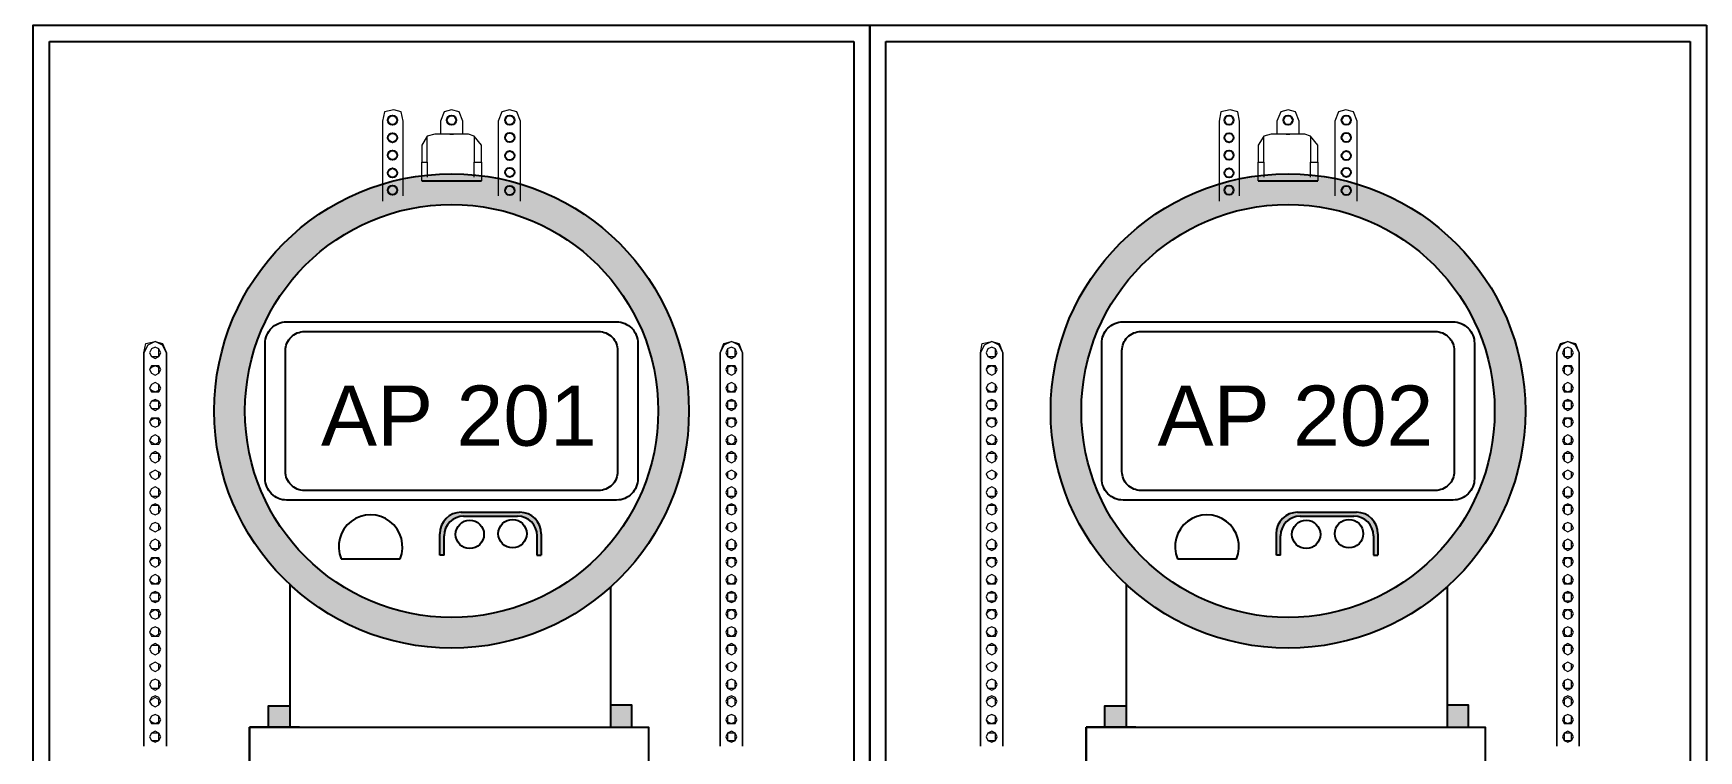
# Model space of a CAD drawing. Header units: millimetres. Extents: x 2991 to 3503, y 2795 to 2987.
# Drawn here: x 3307.2 to 3321.03, y 2827.34 to 2833.31 of the extents above; entities that cross this region are included whole.
import ezdxf

# ---------------------------------------------------------------- set-up
doc = ezdxf.new("R2010")
doc.units = ezdxf.units.MM
doc.layers.add('Pranchas', color=3, linetype='Continuous')
doc.styles.get("Standard").update_dxf_attribs({"font": ''})
doc.styles.get('Standard').set_extended_font_data('Arial')

msp = doc.modelspace()

# ---------------------------------------------------------------- hatches: boundary and pattern name
h = msp.add_hatch(color=256)
h.dxf.hatch_style = 1
h.paths.add_polyline_path([(3309.33, 2827.716), (3309.153, 2827.716), (3309.153, 2827.538), (3309.33, 2827.538)])
h.paths.add_polyline_path([(3312.172, 2827.722), (3311.994, 2827.722), (3311.994, 2827.538), (3312.172, 2827.538)])
h.paths.add_polyline_path([(3312.644, 2830.167, 1), (3308.703, 2830.167, 1)])
h.paths.add_polyline_path([(3308.958, 2830.167, -1), (3312.39, 2830.167, -1)], flags=16)
h.paths.add_polyline_path([(3312.221, 2829.603, -0.414214), (3312.044, 2829.426), (3309.303, 2829.426, -0.414214), (3309.126, 2829.603), (3309.126, 2830.73, -0.414214), (3309.303, 2830.908), (3312.044, 2830.908, -0.414214), (3312.221, 2830.73)], flags=0)
h.paths.add_polyline_path([(3312.053, 2829.664, -0.414214), (3311.895, 2829.506), (3309.453, 2829.506, -0.414214), (3309.294, 2829.664), (3309.294, 2830.669, -0.414214), (3309.453, 2830.827), (3311.895, 2830.827, -0.414214), (3312.053, 2830.669)], flags=0)
h.paths.add_polyline_path([(3311.298, 2829.147, -1), (3311.061, 2829.147, -1)], flags=0)
h.paths.add_polyline_path([(3310.943, 2829.141, -1), (3310.706, 2829.141, -1)], flags=0)
h.paths.add_polyline_path([(3310.246, 2828.938), (3309.756, 2828.938, -1.494135)], flags=0)
h = msp.add_hatch(color=256)
h.dxf.hatch_style = 1
h.paths.add_polyline_path([(3316.277, 2827.716), (3316.1, 2827.716), (3316.1, 2827.538), (3316.277, 2827.538)])
h.paths.add_polyline_path([(3319.119, 2827.722), (3318.941, 2827.722), (3318.941, 2827.538), (3319.119, 2827.538)])
h.paths.add_polyline_path([(3319.591, 2830.167, 1), (3315.65, 2830.167, 1)])
h.paths.add_polyline_path([(3315.905, 2830.167, -1), (3319.336, 2830.167, -1)], flags=16)
h.paths.add_polyline_path([(3319.168, 2829.603, -0.414214), (3318.991, 2829.426), (3316.25, 2829.426, -0.414214), (3316.073, 2829.603), (3316.073, 2830.73, -0.414214), (3316.25, 2830.908), (3318.991, 2830.908, -0.414214), (3319.168, 2830.73)], flags=0)
h.paths.add_polyline_path([(3319, 2829.664, -0.414214), (3318.842, 2829.506), (3316.399, 2829.506, -0.414214), (3316.241, 2829.664), (3316.241, 2830.669, -0.414214), (3316.399, 2830.827), (3318.842, 2830.827, -0.414214), (3319, 2830.669)], flags=0)
h.paths.add_polyline_path([(3318.245, 2829.147, -1), (3318.008, 2829.147, -1)], flags=0)
h.paths.add_polyline_path([(3317.89, 2829.141, -1), (3317.653, 2829.141, -1)], flags=0)
h.paths.add_polyline_path([(3317.193, 2828.938), (3316.702, 2828.938, -1.494135)], flags=0)
h = msp.add_hatch(color=256)
h.dxf.hatch_style = 1
h.paths.add_polyline_path([(3311.418, 2829.147, 0.414214), (3311.241, 2829.325), (3310.754, 2829.325, 0.414214), (3310.576, 2829.147), (3310.576, 2828.969), (3310.611, 2828.969), (3310.611, 2829.129, -0.414214), (3310.774, 2829.292), (3311.221, 2829.292, -0.414214), (3311.383, 2829.129), (3311.383, 2828.969), (3311.418, 2828.969)])
h = msp.add_hatch(color=256)
h.dxf.hatch_style = 1
h.paths.add_polyline_path([(3318.365, 2829.147, 0.414214), (3318.188, 2829.325), (3317.7, 2829.325, 0.414214), (3317.523, 2829.147), (3317.523, 2828.969), (3317.558, 2828.969), (3317.558, 2829.129, -0.414214), (3317.721, 2829.292), (3318.167, 2829.292, -0.414214), (3318.33, 2829.129), (3318.33, 2828.969), (3318.365, 2828.969)])

# ---------------------------------------------------------------- linework, layer by layer
for p, q in [((3307.334, 2819.613), (3307.334, 2833.239)), ((3307.334, 2833.239), (3310.674, 2833.239)), ((3310.674, 2833.239), (3314.013, 2833.239)), ((3314.013, 2833.239), (3314.013, 2819.613)), ((3314.281, 2819.613), (3314.281, 2833.239)), ((3314.281, 2833.239), (3317.62, 2833.239)), ((3317.62, 2833.239), (3320.96, 2833.239)), ((3320.96, 2833.239), (3320.96, 2819.613)), ((3310.426, 2832.08), (3310.922, 2832.08)), ((3317.373, 2832.08), (3317.868, 2832.08)), ((3310.754, 2829.325), (3311.241, 2829.325)), ((3310.774, 2829.292), (3311.221, 2829.292)), ((3317.7, 2829.325), (3318.188, 2829.325)), ((3317.721, 2829.292), (3318.167, 2829.292)), ((3310.576, 2828.969), (3310.576, 2829.147)), ((3310.611, 2828.969), (3310.611, 2829.129)), ((3311.383, 2829.129), (3311.383, 2828.969)), ((3311.418, 2829.147), (3311.418, 2828.969)), ((3317.523, 2828.969), (3317.523, 2829.147)), ((3317.558, 2828.969), (3317.558, 2829.129)), ((3318.33, 2829.129), (3318.33, 2828.969)), ((3318.365, 2829.147), (3318.365, 2828.969)), ((3310.611, 2828.969), (3310.576, 2828.969)), ((3311.383, 2828.969), (3311.418, 2828.969)), ((3317.558, 2828.969), (3317.523, 2828.969)), ((3318.33, 2828.969), (3318.365, 2828.969)), ((3309.756, 2828.938), (3310.246, 2828.938)), ((3316.702, 2828.938), (3317.193, 2828.938)), ((3309.33, 2828.725), (3309.33, 2827.538)), ((3311.994, 2828.704), (3311.994, 2827.538)), ((3316.277, 2828.725), (3316.277, 2827.538)), ((3318.941, 2828.704), (3318.941, 2827.538)), ((3309.41, 2827.538), (3308.996, 2827.538)), ((3308.996, 2827.538), (3308.996, 2827.128)), ((3316.357, 2827.538), (3315.943, 2827.538)), ((3315.943, 2827.538), (3315.943, 2827.128))]:
    msp.add_line(p, q)
for points in [[(3314.147, 2833.373), (3314.147, 2819.479), (3307.2, 2819.479), (3307.2, 2833.373)], [(3321.094, 2833.373), (3321.094, 2819.479), (3314.147, 2819.479), (3314.147, 2833.373)], [(3309.33, 2827.538), (3309.153, 2827.538), (3309.153, 2827.716), (3309.33, 2827.716)], [(3311.994, 2827.538), (3312.172, 2827.538), (3312.172, 2827.722), (3311.994, 2827.722)], [(3316.277, 2827.538), (3316.1, 2827.538), (3316.1, 2827.716), (3316.277, 2827.716)], [(3318.941, 2827.538), (3319.119, 2827.538), (3319.119, 2827.722), (3318.941, 2827.722)], [(3308.996, 2827.538), (3312.31, 2827.538), (3312.31, 2826.71), (3308.996, 2826.71)], [(3315.943, 2827.538), (3319.257, 2827.538), (3319.257, 2826.71), (3315.943, 2826.71)]]:
    msp.add_lwpolyline(points, close=True)
at = {"color": 0, "lineweight": 18}
for points in [[(3310.271, 2831.956), (3310.271, 2832.576), (3310.255, 2832.654), (3310.193, 2832.669), (3310.116, 2832.654), (3310.1, 2832.576), (3310.1, 2831.91)], [(3310.767, 2832.468), (3310.767, 2832.576), (3310.736, 2832.654), (3310.674, 2832.669), (3310.612, 2832.654), (3310.581, 2832.576), (3310.581, 2832.468)], [(3311.247, 2831.91), (3311.247, 2832.576), (3311.216, 2832.654), (3311.154, 2832.669), (3311.092, 2832.654), (3311.061, 2832.576), (3311.061, 2831.956)], [(3317.218, 2831.956), (3317.218, 2832.576), (3317.202, 2832.654), (3317.14, 2832.669), (3317.063, 2832.654), (3317.047, 2832.576), (3317.047, 2831.91)], [(3317.713, 2832.468), (3317.713, 2832.576), (3317.682, 2832.654), (3317.62, 2832.669), (3317.559, 2832.654), (3317.528, 2832.576), (3317.528, 2832.468)], [(3318.194, 2831.91), (3318.194, 2832.576), (3318.163, 2832.654), (3318.101, 2832.669), (3318.039, 2832.654), (3318.008, 2832.576), (3318.008, 2831.956)], [(3310.472, 2832.235), (3310.472, 2832.452), (3310.426, 2832.375), (3310.426, 2832.235)], [(3310.86, 2832.452), (3310.813, 2832.468), (3310.534, 2832.468), (3310.472, 2832.452)], [(3310.922, 2832.235), (3310.922, 2832.375), (3310.86, 2832.452), (3310.86, 2832.235)], [(3317.419, 2832.235), (3317.419, 2832.452), (3317.373, 2832.375), (3317.373, 2832.235)], [(3317.806, 2832.452), (3317.76, 2832.468), (3317.481, 2832.468), (3317.419, 2832.452)], [(3317.868, 2832.235), (3317.868, 2832.375), (3317.806, 2832.452), (3317.806, 2832.235)], [(3310.426, 2832.08), (3310.426, 2832.235), (3310.472, 2832.235), (3310.472, 2832.111)], [(3310.86, 2832.111), (3310.86, 2832.235), (3310.922, 2832.235), (3310.922, 2832.08)], [(3317.373, 2832.08), (3317.373, 2832.235), (3317.419, 2832.235), (3317.419, 2832.111)], [(3317.806, 2832.111), (3317.806, 2832.235), (3317.868, 2832.235), (3317.868, 2832.08)]]:
    msp.add_lwpolyline(points, dxfattribs=at)
for points in [[(3310.658, 2832.468), (3310.689, 2832.468)], [(3317.605, 2832.468), (3317.636, 2832.468)], [(3308.305, 2830.651), (3308.305, 2827.382), (3308.305, 2830.651), (3308.274, 2830.713), (3308.212, 2830.744), (3308.15, 2830.713), (3308.119, 2830.651), (3308.135, 2830.728), (3308.212, 2830.744), (3308.274, 2830.728)], [(3308.119, 2827.382), (3308.119, 2830.651)], [(3308.259, 2830.651), (3308.243, 2830.682), (3308.212, 2830.697), (3308.181, 2830.682), (3308.166, 2830.651), (3308.181, 2830.62), (3308.212, 2830.604), (3308.243, 2830.62)], [(3308.243, 2830.651), (3308.243, 2830.682), (3308.212, 2830.697), (3308.181, 2830.682), (3308.166, 2830.651), (3308.181, 2830.62), (3308.243, 2830.62)], [(3312.904, 2830.651), (3312.935, 2830.728), (3312.997, 2830.744), (3313.059, 2830.728), (3313.09, 2830.651), (3313.059, 2830.713), (3312.997, 2830.744), (3312.935, 2830.713)], [(3312.904, 2827.382), (3312.904, 2830.651)], [(3313.044, 2830.651), (3313.028, 2830.682), (3312.997, 2830.697), (3312.966, 2830.682), (3312.951, 2830.651), (3312.966, 2830.62), (3312.997, 2830.604), (3313.028, 2830.62)], [(3313.028, 2830.651), (3313.028, 2830.682), (3312.997, 2830.697), (3312.966, 2830.682), (3312.966, 2830.62), (3313.028, 2830.62)], [(3313.09, 2830.651), (3313.09, 2827.382)], [(3315.252, 2830.651), (3315.252, 2827.382), (3315.252, 2830.651), (3315.221, 2830.713), (3315.159, 2830.744), (3315.097, 2830.713), (3315.066, 2830.651), (3315.081, 2830.728), (3315.159, 2830.744), (3315.221, 2830.728)], [(3315.066, 2827.382), (3315.066, 2830.651)], [(3315.205, 2830.651), (3315.19, 2830.682), (3315.159, 2830.697), (3315.128, 2830.682), (3315.112, 2830.651), (3315.128, 2830.62), (3315.159, 2830.604), (3315.19, 2830.62)], [(3315.19, 2830.651), (3315.19, 2830.682), (3315.159, 2830.697), (3315.128, 2830.682), (3315.112, 2830.651), (3315.128, 2830.62), (3315.19, 2830.62)], [(3319.851, 2830.651), (3319.882, 2830.728), (3319.944, 2830.744), (3320.006, 2830.728), (3320.037, 2830.651), (3320.006, 2830.713), (3319.944, 2830.744), (3319.882, 2830.713)], [(3319.851, 2827.382), (3319.851, 2830.651)], [(3319.991, 2830.651), (3319.975, 2830.682), (3319.944, 2830.697), (3319.913, 2830.682), (3319.898, 2830.651), (3319.913, 2830.62), (3319.944, 2830.604), (3319.975, 2830.62)], [(3319.975, 2830.651), (3319.975, 2830.682), (3319.944, 2830.697), (3319.913, 2830.682), (3319.913, 2830.62), (3319.975, 2830.62)], [(3320.037, 2830.651), (3320.037, 2827.382)], [(3308.259, 2830.511), (3308.243, 2830.542), (3308.181, 2830.542), (3308.166, 2830.511), (3308.181, 2830.48), (3308.212, 2830.465), (3308.243, 2830.48)], [(3308.243, 2830.511), (3308.243, 2830.527), (3308.212, 2830.542), (3308.181, 2830.527), (3308.166, 2830.511), (3308.181, 2830.48), (3308.212, 2830.465), (3308.243, 2830.48)], [(3313.044, 2830.511), (3313.028, 2830.542), (3312.966, 2830.542), (3312.951, 2830.511), (3312.966, 2830.48), (3312.997, 2830.465), (3313.028, 2830.48)], [(3313.028, 2830.511), (3313.028, 2830.527), (3312.997, 2830.542), (3312.966, 2830.527), (3312.966, 2830.48), (3312.997, 2830.465), (3313.028, 2830.48)], [(3315.205, 2830.511), (3315.19, 2830.542), (3315.128, 2830.542), (3315.112, 2830.511), (3315.128, 2830.48), (3315.159, 2830.465), (3315.19, 2830.48)], [(3315.19, 2830.511), (3315.19, 2830.527), (3315.159, 2830.542), (3315.128, 2830.527), (3315.112, 2830.511), (3315.128, 2830.48), (3315.159, 2830.465), (3315.19, 2830.48)], [(3319.991, 2830.511), (3319.975, 2830.542), (3319.913, 2830.542), (3319.898, 2830.511), (3319.913, 2830.48), (3319.944, 2830.465), (3319.975, 2830.48)], [(3319.975, 2830.511), (3319.975, 2830.527), (3319.944, 2830.542), (3319.913, 2830.527), (3319.913, 2830.48), (3319.944, 2830.465), (3319.975, 2830.48)], [(3308.259, 2830.356), (3308.243, 2830.387), (3308.212, 2830.403), (3308.181, 2830.387), (3308.166, 2830.356), (3308.181, 2830.325), (3308.243, 2830.325)], [(3308.243, 2830.356), (3308.243, 2830.387), (3308.212, 2830.403), (3308.181, 2830.387), (3308.166, 2830.356), (3308.181, 2830.341), (3308.212, 2830.325), (3308.243, 2830.341)], [(3313.044, 2830.356), (3313.028, 2830.387), (3312.997, 2830.403), (3312.966, 2830.387), (3312.951, 2830.356), (3312.966, 2830.325), (3313.028, 2830.325)], [(3313.028, 2830.356), (3313.028, 2830.387), (3312.997, 2830.403), (3312.966, 2830.387), (3312.966, 2830.341), (3312.997, 2830.325), (3313.028, 2830.341)], [(3315.205, 2830.356), (3315.19, 2830.387), (3315.159, 2830.403), (3315.128, 2830.387), (3315.112, 2830.356), (3315.128, 2830.325), (3315.19, 2830.325)], [(3315.19, 2830.356), (3315.19, 2830.387), (3315.159, 2830.403), (3315.128, 2830.387), (3315.112, 2830.356), (3315.128, 2830.341), (3315.159, 2830.325), (3315.19, 2830.341)], [(3319.991, 2830.356), (3319.975, 2830.387), (3319.944, 2830.403), (3319.913, 2830.387), (3319.898, 2830.356), (3319.913, 2830.325), (3319.975, 2830.325)], [(3319.975, 2830.356), (3319.975, 2830.387), (3319.944, 2830.403), (3319.913, 2830.387), (3319.913, 2830.341), (3319.944, 2830.325), (3319.975, 2830.341)], [(3308.259, 2830.217), (3308.243, 2830.248), (3308.212, 2830.263), (3308.181, 2830.248), (3308.166, 2830.217), (3308.181, 2830.186), (3308.212, 2830.17), (3308.243, 2830.186)], [(3308.243, 2830.217), (3308.243, 2830.248), (3308.181, 2830.248), (3308.166, 2830.217), (3308.181, 2830.186), (3308.243, 2830.186)], [(3313.044, 2830.217), (3313.028, 2830.248), (3312.997, 2830.263), (3312.966, 2830.248), (3312.951, 2830.217), (3312.966, 2830.186), (3312.997, 2830.17), (3313.028, 2830.186)], [(3313.028, 2830.217), (3313.028, 2830.248), (3312.966, 2830.248), (3312.966, 2830.186), (3313.028, 2830.186)], [(3315.205, 2830.217), (3315.19, 2830.248), (3315.159, 2830.263), (3315.128, 2830.248), (3315.112, 2830.217), (3315.128, 2830.186), (3315.159, 2830.17), (3315.19, 2830.186)], [(3315.19, 2830.217), (3315.19, 2830.248), (3315.128, 2830.248), (3315.112, 2830.217), (3315.128, 2830.186), (3315.19, 2830.186)], [(3319.991, 2830.217), (3319.975, 2830.248), (3319.944, 2830.263), (3319.913, 2830.248), (3319.898, 2830.217), (3319.913, 2830.186), (3319.944, 2830.17), (3319.975, 2830.186)], [(3319.975, 2830.217), (3319.975, 2830.248), (3319.913, 2830.248), (3319.913, 2830.186), (3319.975, 2830.186)], [(3308.259, 2830.077), (3308.243, 2830.108), (3308.181, 2830.108), (3308.166, 2830.077), (3308.181, 2830.046), (3308.212, 2830.031), (3308.243, 2830.046)], [(3308.243, 2830.077), (3308.243, 2830.093), (3308.212, 2830.108), (3308.181, 2830.093), (3308.166, 2830.077), (3308.181, 2830.046), (3308.212, 2830.031), (3308.243, 2830.046)], [(3313.044, 2830.077), (3313.028, 2830.108), (3312.966, 2830.108), (3312.951, 2830.077), (3312.966, 2830.046), (3312.997, 2830.031), (3313.028, 2830.046)], [(3313.028, 2830.077), (3313.028, 2830.093), (3312.997, 2830.108), (3312.966, 2830.093), (3312.966, 2830.046), (3312.997, 2830.031), (3313.028, 2830.046)], [(3315.205, 2830.077), (3315.19, 2830.108), (3315.128, 2830.108), (3315.112, 2830.077), (3315.128, 2830.046), (3315.159, 2830.031), (3315.19, 2830.046)], [(3315.19, 2830.077), (3315.19, 2830.093), (3315.159, 2830.108), (3315.128, 2830.093), (3315.112, 2830.077), (3315.128, 2830.046), (3315.159, 2830.031), (3315.19, 2830.046)], [(3319.991, 2830.077), (3319.975, 2830.108), (3319.913, 2830.108), (3319.898, 2830.077), (3319.913, 2830.046), (3319.944, 2830.031), (3319.975, 2830.046)], [(3319.975, 2830.077), (3319.975, 2830.093), (3319.944, 2830.108), (3319.913, 2830.093), (3319.913, 2830.046), (3319.944, 2830.031), (3319.975, 2830.046)], [(3308.243, 2829.922), (3308.243, 2829.953), (3308.212, 2829.969), (3308.181, 2829.953), (3308.166, 2829.922), (3308.181, 2829.907), (3308.212, 2829.891), (3308.243, 2829.907)], [(3308.259, 2829.922), (3308.243, 2829.953), (3308.212, 2829.969), (3308.181, 2829.953), (3308.166, 2829.922), (3308.181, 2829.891), (3308.243, 2829.891)], [(3313.044, 2829.922), (3313.028, 2829.953), (3312.997, 2829.969), (3312.966, 2829.953), (3312.951, 2829.922), (3312.966, 2829.891), (3313.028, 2829.891)], [(3313.028, 2829.922), (3313.028, 2829.953), (3312.997, 2829.969), (3312.966, 2829.953), (3312.966, 2829.907), (3312.997, 2829.891), (3313.028, 2829.907)], [(3315.19, 2829.922), (3315.19, 2829.953), (3315.159, 2829.969), (3315.128, 2829.953), (3315.112, 2829.922), (3315.128, 2829.907), (3315.159, 2829.891), (3315.19, 2829.907)], [(3315.205, 2829.922), (3315.19, 2829.953), (3315.159, 2829.969), (3315.128, 2829.953), (3315.112, 2829.922), (3315.128, 2829.891), (3315.19, 2829.891)], [(3319.991, 2829.922), (3319.975, 2829.953), (3319.944, 2829.969), (3319.913, 2829.953), (3319.898, 2829.922), (3319.913, 2829.891), (3319.975, 2829.891)], [(3319.975, 2829.922), (3319.975, 2829.953), (3319.944, 2829.969), (3319.913, 2829.953), (3319.913, 2829.907), (3319.944, 2829.891), (3319.975, 2829.907)], [(3308.259, 2829.783), (3308.243, 2829.814), (3308.212, 2829.829), (3308.181, 2829.814), (3308.166, 2829.783), (3308.181, 2829.752), (3308.212, 2829.737), (3308.243, 2829.752)], [(3308.243, 2829.783), (3308.243, 2829.814), (3308.181, 2829.814), (3308.166, 2829.783), (3308.181, 2829.752), (3308.212, 2829.737), (3308.243, 2829.752)], [(3313.044, 2829.783), (3313.028, 2829.814), (3312.997, 2829.829), (3312.966, 2829.814), (3312.951, 2829.783), (3312.966, 2829.752), (3312.997, 2829.737), (3313.028, 2829.752)], [(3313.028, 2829.783), (3313.028, 2829.814), (3312.966, 2829.814), (3312.966, 2829.752), (3312.997, 2829.737), (3313.028, 2829.752)], [(3315.205, 2829.783), (3315.19, 2829.814), (3315.159, 2829.829), (3315.128, 2829.814), (3315.112, 2829.783), (3315.128, 2829.752), (3315.159, 2829.737), (3315.19, 2829.752)], [(3315.19, 2829.783), (3315.19, 2829.814), (3315.128, 2829.814), (3315.112, 2829.783), (3315.128, 2829.752), (3315.159, 2829.737), (3315.19, 2829.752)], [(3319.991, 2829.783), (3319.975, 2829.814), (3319.944, 2829.829), (3319.913, 2829.814), (3319.898, 2829.783), (3319.913, 2829.752), (3319.944, 2829.737), (3319.975, 2829.752)], [(3319.975, 2829.783), (3319.975, 2829.814), (3319.913, 2829.814), (3319.913, 2829.752), (3319.944, 2829.737), (3319.975, 2829.752)], [(3308.259, 2829.644), (3308.243, 2829.659), (3308.212, 2829.675), (3308.181, 2829.659), (3308.166, 2829.644), (3308.181, 2829.613), (3308.212, 2829.597), (3308.243, 2829.613)], [(3308.243, 2829.644), (3308.243, 2829.659), (3308.212, 2829.675), (3308.181, 2829.659), (3308.166, 2829.644), (3308.181, 2829.613), (3308.212, 2829.597), (3308.243, 2829.613)], [(3313.044, 2829.644), (3313.028, 2829.659), (3312.997, 2829.675), (3312.966, 2829.659), (3312.951, 2829.644), (3312.966, 2829.613), (3312.997, 2829.597), (3313.028, 2829.613)], [(3313.028, 2829.644), (3313.028, 2829.659), (3312.997, 2829.675), (3312.966, 2829.659), (3312.966, 2829.613), (3312.997, 2829.597), (3313.028, 2829.613)], [(3315.205, 2829.644), (3315.19, 2829.659), (3315.159, 2829.675), (3315.128, 2829.659), (3315.112, 2829.644), (3315.128, 2829.613), (3315.159, 2829.597), (3315.19, 2829.613)], [(3315.19, 2829.644), (3315.19, 2829.659), (3315.159, 2829.675), (3315.128, 2829.659), (3315.112, 2829.644), (3315.128, 2829.613), (3315.159, 2829.597), (3315.19, 2829.613)], [(3319.991, 2829.644), (3319.975, 2829.659), (3319.944, 2829.675), (3319.913, 2829.659), (3319.898, 2829.644), (3319.913, 2829.613), (3319.944, 2829.597), (3319.975, 2829.613)], [(3319.975, 2829.644), (3319.975, 2829.659), (3319.944, 2829.675), (3319.913, 2829.659), (3319.913, 2829.613), (3319.944, 2829.597), (3319.975, 2829.613)], [(3308.259, 2829.489), (3308.243, 2829.52), (3308.212, 2829.535), (3308.181, 2829.52), (3308.166, 2829.489), (3308.181, 2829.458), (3308.212, 2829.442), (3308.243, 2829.458)], [(3308.243, 2829.489), (3308.243, 2829.52), (3308.212, 2829.535), (3308.181, 2829.52), (3308.166, 2829.489), (3308.181, 2829.458), (3308.243, 2829.458)], [(3313.044, 2829.489), (3313.028, 2829.52), (3312.997, 2829.535), (3312.966, 2829.52), (3312.951, 2829.489), (3312.966, 2829.458), (3312.997, 2829.442), (3313.028, 2829.458)], [(3313.028, 2829.489), (3313.028, 2829.52), (3312.997, 2829.535), (3312.966, 2829.52), (3312.966, 2829.458), (3313.028, 2829.458)], [(3315.205, 2829.489), (3315.19, 2829.52), (3315.159, 2829.535), (3315.128, 2829.52), (3315.112, 2829.489), (3315.128, 2829.458), (3315.159, 2829.442), (3315.19, 2829.458)], [(3315.19, 2829.489), (3315.19, 2829.52), (3315.159, 2829.535), (3315.128, 2829.52), (3315.112, 2829.489), (3315.128, 2829.458), (3315.19, 2829.458)], [(3319.991, 2829.489), (3319.975, 2829.52), (3319.944, 2829.535), (3319.913, 2829.52), (3319.898, 2829.489), (3319.913, 2829.458), (3319.944, 2829.442), (3319.975, 2829.458)], [(3319.975, 2829.489), (3319.975, 2829.52), (3319.944, 2829.535), (3319.913, 2829.52), (3319.913, 2829.458), (3319.975, 2829.458)], [(3308.259, 2829.349), (3308.243, 2829.38), (3308.212, 2829.396), (3308.181, 2829.38), (3308.166, 2829.349), (3308.181, 2829.318), (3308.212, 2829.303), (3308.243, 2829.318)], [(3308.243, 2829.349), (3308.243, 2829.38), (3308.181, 2829.38), (3308.166, 2829.349), (3308.181, 2829.318), (3308.212, 2829.303), (3308.243, 2829.318)], [(3313.044, 2829.349), (3313.028, 2829.38), (3312.997, 2829.396), (3312.966, 2829.38), (3312.951, 2829.349), (3312.966, 2829.318), (3312.997, 2829.303), (3313.028, 2829.318)], [(3313.028, 2829.349), (3313.028, 2829.38), (3312.966, 2829.38), (3312.966, 2829.318), (3312.997, 2829.303), (3313.028, 2829.318)], [(3315.205, 2829.349), (3315.19, 2829.38), (3315.159, 2829.396), (3315.128, 2829.38), (3315.112, 2829.349), (3315.128, 2829.318), (3315.159, 2829.303), (3315.19, 2829.318)], [(3315.19, 2829.349), (3315.19, 2829.38), (3315.128, 2829.38), (3315.112, 2829.349), (3315.128, 2829.318), (3315.159, 2829.303), (3315.19, 2829.318)], [(3319.991, 2829.349), (3319.975, 2829.38), (3319.944, 2829.396), (3319.913, 2829.38), (3319.898, 2829.349), (3319.913, 2829.318), (3319.944, 2829.303), (3319.975, 2829.318)], [(3319.975, 2829.349), (3319.975, 2829.38), (3319.913, 2829.38), (3319.913, 2829.318), (3319.944, 2829.303), (3319.975, 2829.318)], [(3308.243, 2829.194), (3308.243, 2829.225), (3308.212, 2829.241), (3308.181, 2829.225), (3308.166, 2829.194), (3308.181, 2829.179), (3308.212, 2829.163), (3308.243, 2829.179)], [(3308.259, 2829.194), (3308.243, 2829.225), (3308.212, 2829.241), (3308.181, 2829.225), (3308.166, 2829.194), (3308.181, 2829.179), (3308.212, 2829.163), (3308.243, 2829.179)], [(3313.044, 2829.194), (3313.028, 2829.225), (3312.997, 2829.241), (3312.966, 2829.225), (3312.951, 2829.194), (3312.966, 2829.179), (3312.997, 2829.163), (3313.028, 2829.179)], [(3313.028, 2829.194), (3313.028, 2829.225), (3312.997, 2829.241), (3312.966, 2829.225), (3312.966, 2829.179), (3312.997, 2829.163), (3313.028, 2829.179)], [(3315.19, 2829.194), (3315.19, 2829.225), (3315.159, 2829.241), (3315.128, 2829.225), (3315.112, 2829.194), (3315.128, 2829.179), (3315.159, 2829.163), (3315.19, 2829.179)], [(3315.205, 2829.194), (3315.19, 2829.225), (3315.159, 2829.241), (3315.128, 2829.225), (3315.112, 2829.194), (3315.128, 2829.179), (3315.159, 2829.163), (3315.19, 2829.179)], [(3319.991, 2829.194), (3319.975, 2829.225), (3319.944, 2829.241), (3319.913, 2829.225), (3319.898, 2829.194), (3319.913, 2829.179), (3319.944, 2829.163), (3319.975, 2829.179)], [(3319.975, 2829.194), (3319.975, 2829.225), (3319.944, 2829.241), (3319.913, 2829.225), (3319.913, 2829.179), (3319.944, 2829.163), (3319.975, 2829.179)], [(3308.243, 2829.055), (3308.243, 2829.086), (3308.212, 2829.101), (3308.181, 2829.086), (3308.166, 2829.055), (3308.181, 2829.024), (3308.243, 2829.024)], [(3308.259, 2829.055), (3308.243, 2829.086), (3308.212, 2829.101), (3308.181, 2829.086), (3308.166, 2829.055), (3308.181, 2829.024), (3308.212, 2829.008), (3308.243, 2829.024)], [(3313.044, 2829.055), (3313.028, 2829.086), (3312.997, 2829.101), (3312.966, 2829.086), (3312.951, 2829.055), (3312.966, 2829.024), (3312.997, 2829.008), (3313.028, 2829.024)], [(3313.028, 2829.055), (3313.028, 2829.086), (3312.997, 2829.101), (3312.966, 2829.086), (3312.966, 2829.024), (3313.028, 2829.024)], [(3315.19, 2829.055), (3315.19, 2829.086), (3315.159, 2829.101), (3315.128, 2829.086), (3315.112, 2829.055), (3315.128, 2829.024), (3315.19, 2829.024)], [(3315.205, 2829.055), (3315.19, 2829.086), (3315.159, 2829.101), (3315.128, 2829.086), (3315.112, 2829.055), (3315.128, 2829.024), (3315.159, 2829.008), (3315.19, 2829.024)], [(3319.991, 2829.055), (3319.975, 2829.086), (3319.944, 2829.101), (3319.913, 2829.086), (3319.898, 2829.055), (3319.913, 2829.024), (3319.944, 2829.008), (3319.975, 2829.024)], [(3319.975, 2829.055), (3319.975, 2829.086), (3319.944, 2829.101), (3319.913, 2829.086), (3319.913, 2829.024), (3319.975, 2829.024)], [(3308.243, 2828.915), (3308.243, 2828.931), (3308.212, 2828.946), (3308.181, 2828.931), (3308.166, 2828.915), (3308.181, 2828.884), (3308.212, 2828.869), (3308.243, 2828.884)], [(3308.259, 2828.915), (3308.243, 2828.946), (3308.181, 2828.946), (3308.166, 2828.915), (3308.181, 2828.884), (3308.212, 2828.869), (3308.243, 2828.884)], [(3313.044, 2828.915), (3313.028, 2828.946), (3312.966, 2828.946), (3312.951, 2828.915), (3312.966, 2828.884), (3312.997, 2828.869), (3313.028, 2828.884)], [(3313.028, 2828.915), (3313.028, 2828.931), (3312.997, 2828.946), (3312.966, 2828.931), (3312.966, 2828.884), (3312.997, 2828.869), (3313.028, 2828.884)], [(3315.19, 2828.915), (3315.19, 2828.931), (3315.159, 2828.946), (3315.128, 2828.931), (3315.112, 2828.915), (3315.128, 2828.884), (3315.159, 2828.869), (3315.19, 2828.884)], [(3315.205, 2828.915), (3315.19, 2828.946), (3315.128, 2828.946), (3315.112, 2828.915), (3315.128, 2828.884), (3315.159, 2828.869), (3315.19, 2828.884)], [(3319.991, 2828.915), (3319.975, 2828.946), (3319.913, 2828.946), (3319.898, 2828.915), (3319.913, 2828.884), (3319.944, 2828.869), (3319.975, 2828.884)], [(3319.975, 2828.915), (3319.975, 2828.931), (3319.944, 2828.946), (3319.913, 2828.931), (3319.913, 2828.884), (3319.944, 2828.869), (3319.975, 2828.884)], [(3308.243, 2828.76), (3308.243, 2828.791), (3308.212, 2828.807), (3308.181, 2828.791), (3308.166, 2828.76), (3308.181, 2828.745), (3308.212, 2828.729), (3308.243, 2828.745)], [(3308.259, 2828.76), (3308.243, 2828.791), (3308.212, 2828.807), (3308.181, 2828.791), (3308.166, 2828.76), (3308.181, 2828.729), (3308.243, 2828.729)], [(3313.044, 2828.76), (3313.028, 2828.791), (3312.997, 2828.807), (3312.966, 2828.791), (3312.951, 2828.76), (3312.966, 2828.729), (3313.028, 2828.729)], [(3313.028, 2828.76), (3313.028, 2828.791), (3312.997, 2828.807), (3312.966, 2828.791), (3312.966, 2828.745), (3312.997, 2828.729), (3313.028, 2828.745)], [(3315.19, 2828.76), (3315.19, 2828.791), (3315.159, 2828.807), (3315.128, 2828.791), (3315.112, 2828.76), (3315.128, 2828.745), (3315.159, 2828.729), (3315.19, 2828.745)], [(3315.205, 2828.76), (3315.19, 2828.791), (3315.159, 2828.807), (3315.128, 2828.791), (3315.112, 2828.76), (3315.128, 2828.729), (3315.19, 2828.729)], [(3319.991, 2828.76), (3319.975, 2828.791), (3319.944, 2828.807), (3319.913, 2828.791), (3319.898, 2828.76), (3319.913, 2828.729), (3319.975, 2828.729)], [(3319.975, 2828.76), (3319.975, 2828.791), (3319.944, 2828.807), (3319.913, 2828.791), (3319.913, 2828.745), (3319.944, 2828.729), (3319.975, 2828.745)], [(3308.259, 2828.621), (3308.243, 2828.652), (3308.212, 2828.667), (3308.181, 2828.652), (3308.166, 2828.621), (3308.181, 2828.59), (3308.212, 2828.575), (3308.243, 2828.59)], [(3308.243, 2828.621), (3308.243, 2828.652), (3308.181, 2828.652), (3308.166, 2828.621), (3308.181, 2828.59), (3308.243, 2828.59)], [(3313.044, 2828.621), (3313.028, 2828.652), (3312.997, 2828.667), (3312.966, 2828.652), (3312.951, 2828.621), (3312.966, 2828.59), (3312.997, 2828.575), (3313.028, 2828.59)], [(3313.028, 2828.621), (3313.028, 2828.652), (3312.966, 2828.652), (3312.966, 2828.59), (3313.028, 2828.59)], [(3315.205, 2828.621), (3315.19, 2828.652), (3315.159, 2828.667), (3315.128, 2828.652), (3315.112, 2828.621), (3315.128, 2828.59), (3315.159, 2828.575), (3315.19, 2828.59)], [(3315.19, 2828.621), (3315.19, 2828.652), (3315.128, 2828.652), (3315.112, 2828.621), (3315.128, 2828.59), (3315.19, 2828.59)], [(3319.991, 2828.621), (3319.975, 2828.652), (3319.944, 2828.667), (3319.913, 2828.652), (3319.898, 2828.621), (3319.913, 2828.59), (3319.944, 2828.575), (3319.975, 2828.59)], [(3319.975, 2828.621), (3319.975, 2828.652), (3319.913, 2828.652), (3319.913, 2828.59), (3319.975, 2828.59)], [(3308.243, 2828.482), (3308.243, 2828.497), (3308.212, 2828.513), (3308.181, 2828.497), (3308.166, 2828.482), (3308.181, 2828.451), (3308.212, 2828.435), (3308.243, 2828.451)], [(3308.259, 2828.482), (3308.243, 2828.513), (3308.181, 2828.513), (3308.166, 2828.482), (3308.181, 2828.451), (3308.212, 2828.435), (3308.243, 2828.451)], [(3313.044, 2828.482), (3313.028, 2828.513), (3312.966, 2828.513), (3312.951, 2828.482), (3312.966, 2828.451), (3312.997, 2828.435), (3313.028, 2828.451)], [(3313.028, 2828.482), (3313.028, 2828.497), (3312.997, 2828.513), (3312.966, 2828.497), (3312.966, 2828.451), (3312.997, 2828.435), (3313.028, 2828.451)], [(3315.19, 2828.482), (3315.19, 2828.497), (3315.159, 2828.513), (3315.128, 2828.497), (3315.112, 2828.482), (3315.128, 2828.451), (3315.159, 2828.435), (3315.19, 2828.451)], [(3315.205, 2828.482), (3315.19, 2828.513), (3315.128, 2828.513), (3315.112, 2828.482), (3315.128, 2828.451), (3315.159, 2828.435), (3315.19, 2828.451)], [(3319.991, 2828.482), (3319.975, 2828.513), (3319.913, 2828.513), (3319.898, 2828.482), (3319.913, 2828.451), (3319.944, 2828.435), (3319.975, 2828.451)], [(3319.975, 2828.482), (3319.975, 2828.497), (3319.944, 2828.513), (3319.913, 2828.497), (3319.913, 2828.451), (3319.944, 2828.435), (3319.975, 2828.451)], [(3308.259, 2828.327), (3308.243, 2828.358), (3308.212, 2828.373), (3308.181, 2828.358), (3308.166, 2828.327), (3308.181, 2828.296), (3308.243, 2828.296)], [(3308.243, 2828.327), (3308.243, 2828.358), (3308.212, 2828.373), (3308.181, 2828.358), (3308.166, 2828.327), (3308.181, 2828.311), (3308.212, 2828.296), (3308.243, 2828.311)], [(3313.044, 2828.327), (3313.028, 2828.358), (3312.997, 2828.373), (3312.966, 2828.358), (3312.951, 2828.327), (3312.966, 2828.296), (3313.028, 2828.296)], [(3313.028, 2828.327), (3313.028, 2828.358), (3312.997, 2828.373), (3312.966, 2828.358), (3312.966, 2828.311), (3312.997, 2828.296), (3313.028, 2828.311)], [(3315.205, 2828.327), (3315.19, 2828.358), (3315.159, 2828.373), (3315.128, 2828.358), (3315.112, 2828.327), (3315.128, 2828.296), (3315.19, 2828.296)], [(3315.19, 2828.327), (3315.19, 2828.358), (3315.159, 2828.373), (3315.128, 2828.358), (3315.112, 2828.327), (3315.128, 2828.311), (3315.159, 2828.296), (3315.19, 2828.311)], [(3319.991, 2828.327), (3319.975, 2828.358), (3319.944, 2828.373), (3319.913, 2828.358), (3319.898, 2828.327), (3319.913, 2828.296), (3319.975, 2828.296)], [(3319.975, 2828.327), (3319.975, 2828.358), (3319.944, 2828.373), (3319.913, 2828.358), (3319.913, 2828.311), (3319.944, 2828.296), (3319.975, 2828.311)], [(3308.259, 2828.187), (3308.243, 2828.218), (3308.212, 2828.234), (3308.181, 2828.218), (3308.166, 2828.187), (3308.181, 2828.156), (3308.212, 2828.141), (3308.243, 2828.156)], [(3308.243, 2828.187), (3308.243, 2828.218), (3308.181, 2828.218), (3308.166, 2828.187), (3308.181, 2828.156), (3308.212, 2828.141), (3308.243, 2828.156)], [(3313.044, 2828.187), (3313.028, 2828.218), (3312.997, 2828.234), (3312.966, 2828.218), (3312.951, 2828.187), (3312.966, 2828.156), (3312.997, 2828.141), (3313.028, 2828.156)], [(3313.028, 2828.187), (3313.028, 2828.218), (3312.966, 2828.218), (3312.966, 2828.156), (3312.997, 2828.141), (3313.028, 2828.156)], [(3315.205, 2828.187), (3315.19, 2828.218), (3315.159, 2828.234), (3315.128, 2828.218), (3315.112, 2828.187), (3315.128, 2828.156), (3315.159, 2828.141), (3315.19, 2828.156)], [(3315.19, 2828.187), (3315.19, 2828.218), (3315.128, 2828.218), (3315.112, 2828.187), (3315.128, 2828.156), (3315.159, 2828.141), (3315.19, 2828.156)], [(3319.991, 2828.187), (3319.975, 2828.218), (3319.944, 2828.234), (3319.913, 2828.218), (3319.898, 2828.187), (3319.913, 2828.156), (3319.944, 2828.141), (3319.975, 2828.156)], [(3319.975, 2828.187), (3319.975, 2828.218), (3319.913, 2828.218), (3319.913, 2828.156), (3319.944, 2828.141), (3319.975, 2828.156)], [(3308.243, 2828.048), (3308.243, 2828.063), (3308.212, 2828.079), (3308.181, 2828.063), (3308.166, 2828.048), (3308.181, 2828.017), (3308.212, 2828.001), (3308.243, 2828.017)], [(3308.259, 2828.048), (3308.243, 2828.063), (3308.212, 2828.079), (3308.181, 2828.063), (3308.166, 2828.048), (3308.181, 2828.017), (3308.212, 2828.001), (3308.243, 2828.017)], [(3313.044, 2828.048), (3313.028, 2828.063), (3312.997, 2828.079), (3312.966, 2828.063), (3312.951, 2828.048), (3312.966, 2828.017), (3312.997, 2828.001), (3313.028, 2828.017)], [(3313.028, 2828.048), (3313.028, 2828.063), (3312.997, 2828.079), (3312.966, 2828.063), (3312.966, 2828.017), (3312.997, 2828.001), (3313.028, 2828.017)], [(3315.19, 2828.048), (3315.19, 2828.063), (3315.159, 2828.079), (3315.128, 2828.063), (3315.112, 2828.048), (3315.128, 2828.017), (3315.159, 2828.001), (3315.19, 2828.017)], [(3315.205, 2828.048), (3315.19, 2828.063), (3315.159, 2828.079), (3315.128, 2828.063), (3315.112, 2828.048), (3315.128, 2828.017), (3315.159, 2828.001), (3315.19, 2828.017)], [(3319.991, 2828.048), (3319.975, 2828.063), (3319.944, 2828.079), (3319.913, 2828.063), (3319.898, 2828.048), (3319.913, 2828.017), (3319.944, 2828.001), (3319.975, 2828.017)], [(3319.975, 2828.048), (3319.975, 2828.063), (3319.944, 2828.079), (3319.913, 2828.063), (3319.913, 2828.017), (3319.944, 2828.001), (3319.975, 2828.017)], [(3308.243, 2827.893), (3308.243, 2827.924), (3308.212, 2827.939), (3308.181, 2827.924), (3308.166, 2827.893), (3308.181, 2827.862), (3308.243, 2827.862)], [(3308.259, 2827.893), (3308.243, 2827.924), (3308.212, 2827.939), (3308.181, 2827.924), (3308.166, 2827.893), (3308.181, 2827.862), (3308.212, 2827.846), (3308.243, 2827.862)], [(3313.044, 2827.893), (3313.028, 2827.924), (3312.997, 2827.939), (3312.966, 2827.924), (3312.951, 2827.893), (3312.966, 2827.862), (3312.997, 2827.846), (3313.028, 2827.862)], [(3313.028, 2827.893), (3313.028, 2827.924), (3312.997, 2827.939), (3312.966, 2827.924), (3312.966, 2827.862), (3313.028, 2827.862)], [(3315.19, 2827.893), (3315.19, 2827.924), (3315.159, 2827.939), (3315.128, 2827.924), (3315.112, 2827.893), (3315.128, 2827.862), (3315.19, 2827.862)], [(3315.205, 2827.893), (3315.19, 2827.924), (3315.159, 2827.939), (3315.128, 2827.924), (3315.112, 2827.893), (3315.128, 2827.862), (3315.159, 2827.846), (3315.19, 2827.862)], [(3319.991, 2827.893), (3319.975, 2827.924), (3319.944, 2827.939), (3319.913, 2827.924), (3319.898, 2827.893), (3319.913, 2827.862), (3319.944, 2827.846), (3319.975, 2827.862)], [(3319.975, 2827.893), (3319.975, 2827.924), (3319.944, 2827.939), (3319.913, 2827.924), (3319.913, 2827.862), (3319.975, 2827.862)], [(3308.259, 2827.753), (3308.243, 2827.784), (3308.212, 2827.8), (3308.181, 2827.784), (3308.166, 2827.753), (3308.181, 2827.723), (3308.212, 2827.707), (3308.243, 2827.723)], [(3308.243, 2827.753), (3308.243, 2827.769), (3308.212, 2827.784), (3308.181, 2827.769), (3308.166, 2827.753), (3308.181, 2827.723), (3308.212, 2827.707), (3308.243, 2827.723)], [(3313.044, 2827.753), (3313.028, 2827.784), (3312.997, 2827.8), (3312.966, 2827.784), (3312.951, 2827.753), (3312.966, 2827.723), (3312.997, 2827.707), (3313.028, 2827.723)], [(3313.028, 2827.753), (3313.028, 2827.769), (3312.997, 2827.784), (3312.966, 2827.769), (3312.966, 2827.723), (3312.997, 2827.707), (3313.028, 2827.723)], [(3315.205, 2827.753), (3315.19, 2827.784), (3315.159, 2827.8), (3315.128, 2827.784), (3315.112, 2827.753), (3315.128, 2827.723), (3315.159, 2827.707), (3315.19, 2827.723)], [(3315.19, 2827.753), (3315.19, 2827.769), (3315.159, 2827.784), (3315.128, 2827.769), (3315.112, 2827.753), (3315.128, 2827.723), (3315.159, 2827.707), (3315.19, 2827.723)], [(3319.991, 2827.753), (3319.975, 2827.784), (3319.944, 2827.8), (3319.913, 2827.784), (3319.898, 2827.753), (3319.913, 2827.723), (3319.944, 2827.707), (3319.975, 2827.723)], [(3319.975, 2827.753), (3319.975, 2827.769), (3319.944, 2827.784), (3319.913, 2827.769), (3319.913, 2827.723), (3319.944, 2827.707), (3319.975, 2827.723)], [(3308.259, 2827.599), (3308.243, 2827.63), (3308.212, 2827.645), (3308.181, 2827.63), (3308.166, 2827.599), (3308.181, 2827.568), (3308.243, 2827.568)], [(3308.243, 2827.599), (3308.243, 2827.63), (3308.212, 2827.645), (3308.181, 2827.63), (3308.166, 2827.599), (3308.181, 2827.583), (3308.212, 2827.568), (3308.243, 2827.583)], [(3313.044, 2827.599), (3313.028, 2827.63), (3312.997, 2827.645), (3312.966, 2827.63), (3312.951, 2827.599), (3312.966, 2827.568), (3313.028, 2827.568)], [(3313.028, 2827.599), (3313.028, 2827.63), (3312.997, 2827.645), (3312.966, 2827.63), (3312.966, 2827.583), (3312.997, 2827.568), (3313.028, 2827.583)], [(3315.205, 2827.599), (3315.19, 2827.63), (3315.159, 2827.645), (3315.128, 2827.63), (3315.112, 2827.599), (3315.128, 2827.568), (3315.19, 2827.568)], [(3315.19, 2827.599), (3315.19, 2827.63), (3315.159, 2827.645), (3315.128, 2827.63), (3315.112, 2827.599), (3315.128, 2827.583), (3315.159, 2827.568), (3315.19, 2827.583)], [(3319.991, 2827.599), (3319.975, 2827.63), (3319.944, 2827.645), (3319.913, 2827.63), (3319.898, 2827.599), (3319.913, 2827.568), (3319.975, 2827.568)], [(3319.975, 2827.599), (3319.975, 2827.63), (3319.944, 2827.645), (3319.913, 2827.63), (3319.913, 2827.583), (3319.944, 2827.568), (3319.975, 2827.583)], [(3308.259, 2827.459), (3308.243, 2827.49), (3308.212, 2827.506), (3308.181, 2827.49), (3308.166, 2827.459), (3308.181, 2827.428), (3308.212, 2827.413), (3308.243, 2827.428)], [(3308.243, 2827.459), (3308.243, 2827.49), (3308.181, 2827.49), (3308.166, 2827.459), (3308.181, 2827.428), (3308.243, 2827.428)], [(3313.044, 2827.459), (3313.028, 2827.49), (3312.997, 2827.506), (3312.966, 2827.49), (3312.951, 2827.459), (3312.966, 2827.428), (3312.997, 2827.413), (3313.028, 2827.428)], [(3313.028, 2827.459), (3313.028, 2827.49), (3312.966, 2827.49), (3312.966, 2827.428), (3313.028, 2827.428)], [(3315.205, 2827.459), (3315.19, 2827.49), (3315.159, 2827.506), (3315.128, 2827.49), (3315.112, 2827.459), (3315.128, 2827.428), (3315.159, 2827.413), (3315.19, 2827.428)], [(3315.19, 2827.459), (3315.19, 2827.49), (3315.128, 2827.49), (3315.112, 2827.459), (3315.128, 2827.428), (3315.19, 2827.428)], [(3319.991, 2827.459), (3319.975, 2827.49), (3319.944, 2827.506), (3319.913, 2827.49), (3319.898, 2827.459), (3319.913, 2827.428), (3319.944, 2827.413), (3319.975, 2827.428)], [(3319.975, 2827.459), (3319.975, 2827.49), (3319.913, 2827.49), (3319.913, 2827.428), (3319.975, 2827.428)]]:
    msp.add_lwpolyline(points, close=True, dxfattribs=at)
for points in [[(3309.303, 2830.908), (3312.044, 2830.908, -0.414214), (3312.221, 2830.73), (3312.221, 2829.603, -0.414214), (3312.044, 2829.426), (3309.303, 2829.426, -0.414214), (3309.126, 2829.603), (3309.126, 2830.73, -0.414214)], [(3309.303, 2830.908), (3312.044, 2830.908, -0.414214), (3312.221, 2830.73), (3312.221, 2829.603, -0.414214), (3312.044, 2829.426), (3309.303, 2829.426, -0.414214), (3309.126, 2829.603), (3309.126, 2830.73, -0.414214)], [(3316.25, 2830.908), (3318.991, 2830.908, -0.414214), (3319.168, 2830.73), (3319.168, 2829.603, -0.414214), (3318.991, 2829.426), (3316.25, 2829.426, -0.414214), (3316.073, 2829.603), (3316.073, 2830.73, -0.414214)], [(3316.25, 2830.908), (3318.991, 2830.908, -0.414214), (3319.168, 2830.73), (3319.168, 2829.603, -0.414214), (3318.991, 2829.426), (3316.25, 2829.426, -0.414214), (3316.073, 2829.603), (3316.073, 2830.73, -0.414214)], [(3309.453, 2830.827), (3311.895, 2830.827, -0.414214), (3312.053, 2830.669), (3312.053, 2829.664, -0.414214), (3311.895, 2829.506), (3309.453, 2829.506, -0.414214), (3309.294, 2829.664), (3309.294, 2830.669, -0.414214)], [(3316.399, 2830.827), (3318.842, 2830.827, -0.414214), (3319, 2830.669), (3319, 2829.664, -0.414214), (3318.842, 2829.506), (3316.399, 2829.506, -0.414214), (3316.241, 2829.664), (3316.241, 2830.669, -0.414214)]]:
    msp.add_lwpolyline(points, format="xyb", close=True)
for centre, radius in [((3310.183, 2832.584), 0.0386), ((3310.674, 2832.584), 0.0386), ((3311.157, 2832.584), 0.0386), ((3317.13, 2832.584), 0.0386), ((3317.62, 2832.584), 0.0386), ((3318.104, 2832.584), 0.0386), ((3310.183, 2832.438), 0.0386), ((3311.157, 2832.439), 0.0386), ((3317.13, 2832.438), 0.0386), ((3318.104, 2832.439), 0.0386), ((3310.183, 2832.292), 0.0386), ((3311.157, 2832.289), 0.0386), ((3317.13, 2832.292), 0.0386), ((3318.104, 2832.289), 0.0386), ((3310.674, 2830.167), 1.971), ((3310.183, 2832.145), 0.0386), ((3311.157, 2832.15), 0.0386), ((3317.62, 2830.167), 1.971), ((3317.13, 2832.145), 0.0386), ((3318.104, 2832.15), 0.0386), ((3310.183, 2832.002), 0.0386), ((3311.157, 2831.999), 0.0386), ((3317.13, 2832.002), 0.0386), ((3318.104, 2831.999), 0.0386), ((3310.674, 2830.167), 1.716), ((3317.62, 2830.167), 1.716), ((3310.825, 2829.141), 0.118), ((3311.18, 2829.147), 0.118), ((3317.771, 2829.141), 0.118), ((3318.126, 2829.147), 0.118)]:
    msp.add_circle(centre, radius)
for centre, radius, start, end in [((3310.001, 2829.039), 0.265, 337.5875, 202.4125), ((3310.754, 2829.147), 0.178, 90, 180), ((3310.774, 2829.129), 0.163, 90, 180), ((3311.221, 2829.129), 0.163, 0, 90), ((3311.241, 2829.147), 0.178, 0, 90), ((3316.947, 2829.039), 0.265, 337.5875, 202.4125), ((3317.7, 2829.147), 0.178, 90, 180), ((3317.721, 2829.129), 0.163, 90, 180), ((3318.167, 2829.129), 0.163, 0, 90), ((3318.188, 2829.147), 0.178, 0, 90)]:
    msp.add_arc(centre, radius, start, end)

# ---------------------------------------------------------------- texts
at = {"layer": 'Pranchas', "color": 1, "char_height": 0.5, "attachment_point": 1}
for s, insert in [('{\\fArial Unicode MS|b0|i0|c0|p2;AP 201}', (3309.589, 2830.378)), ('{\\fArial Unicode MS|b0|i0|c0|p2;AP 202}', (3316.536, 2830.378))]:
    msp.add_mtext_dynamic_manual_height_columns(s, width=2.44226, gutter_width=3.829, heights=[0], dxfattribs=dict(at, insert=insert))

doc.saveas('drawing.dxf')
